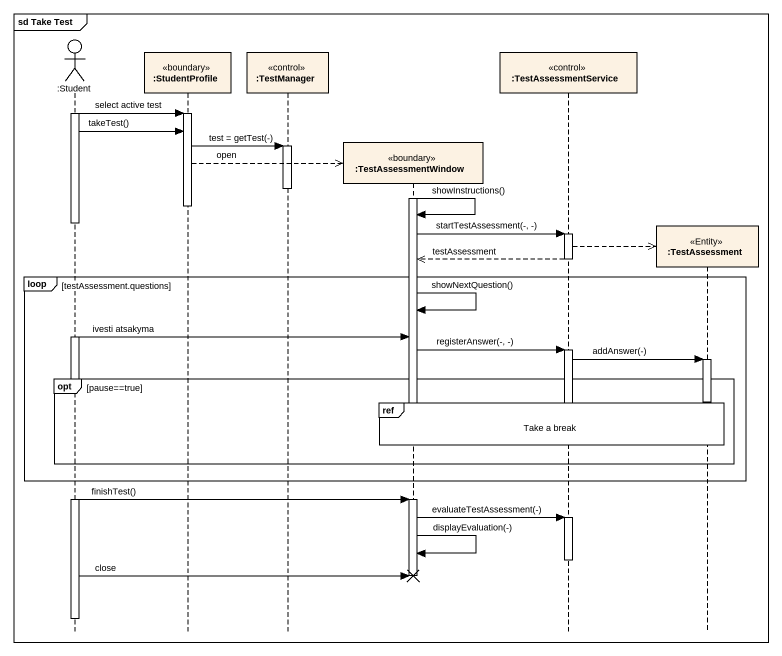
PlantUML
@startuml
mainframe sd Take Test
hide footbox
actor ":Student" as Student
participant ":StudentProfile" as StudentProfile <<boundary>>
participant ":TestManager" as TestManager <<control>>
participant ":TestAssessmentWindow" as TestAssessmentWindow <<boundary>>
participant ":TestAssessmentService" as TestAssessmentService <<control>>
participant ":TestAssessment" as TestAssessment <<Entity>>

activate Student
Student -> StudentProfile : select active test
activate StudentProfile
Student -> StudentProfile : takeTest()
StudentProfile -> TestManager : test = getTest(-)
activate TestManager
StudentProfile -->> TestAssessmentWindow ** : open
deactivate TestManager
activate TestAssessmentWindow
deactivate StudentProfile
TestAssessmentWindow -> TestAssessmentWindow : showInstructions()
deactivate Student
TestAssessmentWindow -> TestAssessmentService : startTestAssessment(-, -)
activate TestAssessmentService
TestAssessmentService -->> TestAssessment **
TestAssessmentService -->> TestAssessmentWindow : testAssessment
deactivate TestAssessmentService
loop testAssessment.questions
  TestAssessmentWindow -> TestAssessmentWindow : showNextQuestion()
  activate Student
  Student -> TestAssessmentWindow : ivesti atsakyma
  TestAssessmentWindow -> TestAssessmentService : registerAnswer(-, -)
  activate TestAssessmentService
  TestAssessmentService -> TestAssessment : addAnswer(-)
  activate TestAssessment
  opt pause==true
    deactivate TestAssessment
    ref over TestAssessmentWindow, TestAssessmentService, TestAssessment : Take a break
    deactivate TestAssessmentService
    deactivate TestAssessmentWindow
  end
end
Student -> TestAssessmentWindow : finishTest()
activate TestAssessmentWindow
TestAssessmentWindow -> TestAssessmentService : evaluateTestAssessment(-)
activate TestAssessmentService
TestAssessmentWindow -> TestAssessmentWindow : displayEvaluation(-)
deactivate TestAssessmentService
Student -> TestAssessmentWindow !! : close
deactivate TestAssessmentWindow
deactivate Student
@enduml
